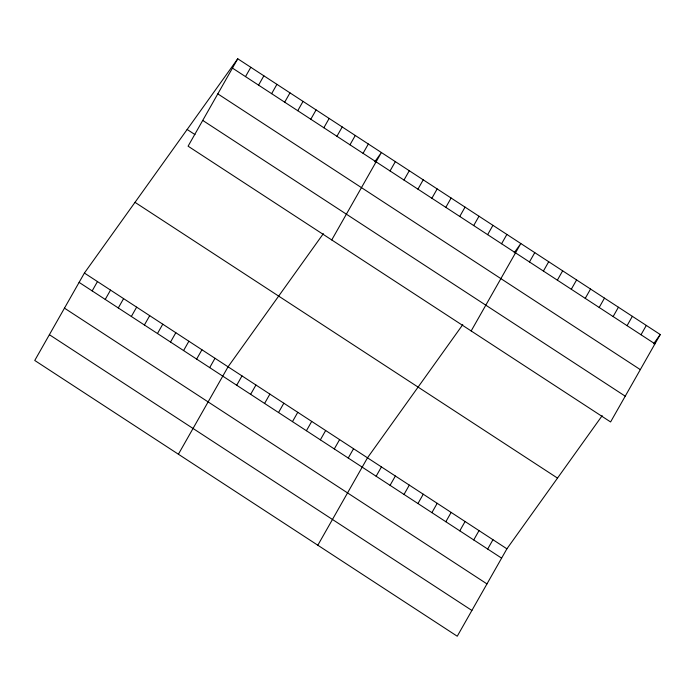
<?xml version="1.0" encoding="UTF-8"?>
<svg xmlns="http://www.w3.org/2000/svg" width="695" height="695" viewBox="0 0 695 695"><rect width="100%" height="100%" fill="white"/><g stroke="black" fill="none" stroke-linecap="round" stroke-linejoin="round"><path stroke-width="1.04" d="M237.751 58.771L188.093 146.185L610.592 421.952L660.25 334.53L237.751 58.771L84.408 273.048L34.75 360.47L457.249 636.229L506.907 548.815L602.2 415.653M92.174 290.901L97.465 281.579M105.232 299.423L110.531 290.102M245.509 76.615L250.808 67.293M118.289 307.946L123.588 298.624M258.566 85.146L263.865 75.816M131.346 316.477L136.646 307.147M271.632 93.669L276.923 84.338M144.404 324.999L149.703 315.669M284.689 102.191L289.989 92.861M157.47 333.522L162.769 324.191M297.747 110.713L303.046 101.383M170.527 342.044L175.826 332.714M310.804 119.236L316.103 109.906M183.584 350.567L188.884 341.236M323.861 127.758L329.161 118.437M196.642 359.089L201.941 349.767M336.927 136.281L342.218 126.959M209.699 367.612L214.998 358.29M349.985 144.803L355.284 135.482M178.398 454.226L228.064 366.812L323.349 233.65M363.042 153.334L368.341 144.004M236.708 385.238L241.999 375.908M331.741 239.949L381.399 152.526L374.77 161.787M250.643 394.334L255.942 385.013M390.043 170.953L395.342 161.631M264.587 403.439L269.886 394.108M403.986 180.057L409.286 170.727M278.53 412.535L283.829 403.213M417.93 189.153L423.229 179.831M292.473 421.639L297.773 412.309M431.873 198.257L437.172 188.927M306.417 430.735L311.716 421.413M445.816 207.353L451.116 198.032M320.36 439.839L325.66 430.509M459.76 216.458L465.051 207.127M334.304 448.935L339.603 439.614M473.695 225.554L478.994 216.232M348.247 458.04L353.546 448.709M487.638 234.658L492.937 225.328M317.823 545.228L367.49 457.814L462.774 324.652M501.582 243.754L506.881 234.432M376.134 476.24L381.425 466.91M471.167 330.95L520.824 243.528L514.196 252.789M390.069 485.336L395.368 476.014M529.468 261.954L534.768 252.633M404.012 494.44L409.312 485.11M543.412 271.059L548.711 261.728M417.956 503.536L423.255 494.214M557.355 280.155L562.655 270.833M431.899 512.641L437.198 503.31M571.299 289.259L576.598 279.929M445.843 521.736L451.142 512.415M585.242 298.355L590.542 289.033M459.786 530.841L465.085 521.511M599.186 307.459L604.476 298.129M473.729 539.937L479.029 530.615M613.12 316.555L618.42 307.233M487.673 549.041L492.972 539.711M627.064 325.66L632.363 316.329M641.007 334.755L646.307 325.434M653.621 343.79L660.25 334.53M232.451 68.093L654.951 343.86M217.813 93.868L640.312 369.627M202.732 120.417L625.231 396.176M187.146 129.478L194.982 134.595M135.012 202.341L557.512 478.099M84.408 273.048L506.907 548.815M79.108 282.379L501.616 558.137M64.47 308.146L486.969 583.913M49.388 334.703L471.888 610.462"/></g></svg>
